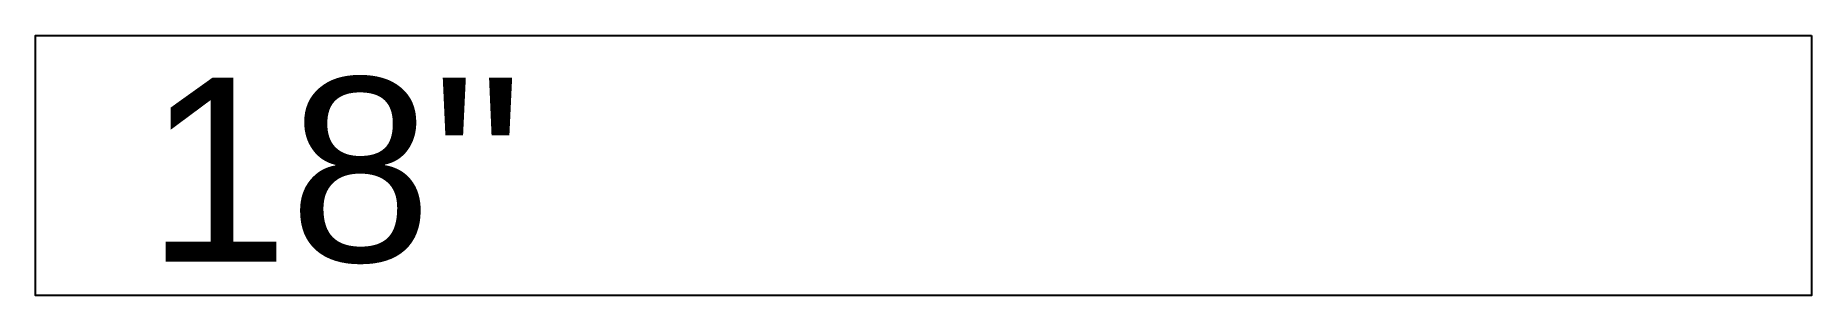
# Model space of a CAD drawing. Header units: inches. Extents: x 0 to 0.082, y 0 to 0.012.
import ezdxf

# ---------------------------------------------------------------- set-up
doc = ezdxf.new("R2010")
doc.units = ezdxf.units.IN
doc.header["$MEASUREMENT"] = 0
doc.styles.get("Standard").update_dxf_attribs({"font": 'arial.ttf'})

msp = doc.modelspace()

# ---------------------------------------------------------------- linework, layer by layer
msp.add_lwpolyline([(0.082, 0.012), (0.082, 0), (0, 0), (0, 0.012), (0.082, 0.012)])

# ---------------------------------------------------------------- texts
at = {"insert": (0.005101, 0.010056), "char_height": 0.0084945, "attachment_point": 1}
msp.add_mtext_dynamic_manual_height_columns('18"', width=0.02039312, gutter_width=1, heights=[0], dxfattribs=at)

doc.saveas('drawing.dxf')
